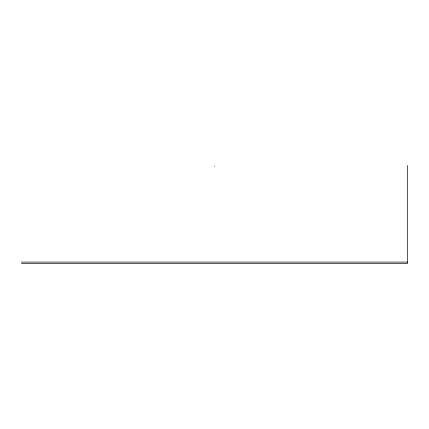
<?xml version="1.0" encoding="UTF-8"?>
<svg xmlns="http://www.w3.org/2000/svg" width="429" height="429" viewBox="0 0 429 429"><rect width="100%" height="100%" fill="white"/><g stroke="black" fill="none" stroke-linecap="round" stroke-linejoin="round"><path stroke-width="0.32" stroke-dasharray="2.15 1.61" d="M214.5 165.567L214.5 166.908"/><path stroke-width="0.64" d="M21.45 262.092L407.55 262.092M21.45 263.433L407.55 263.433L407.55 165.567"/></g></svg>
